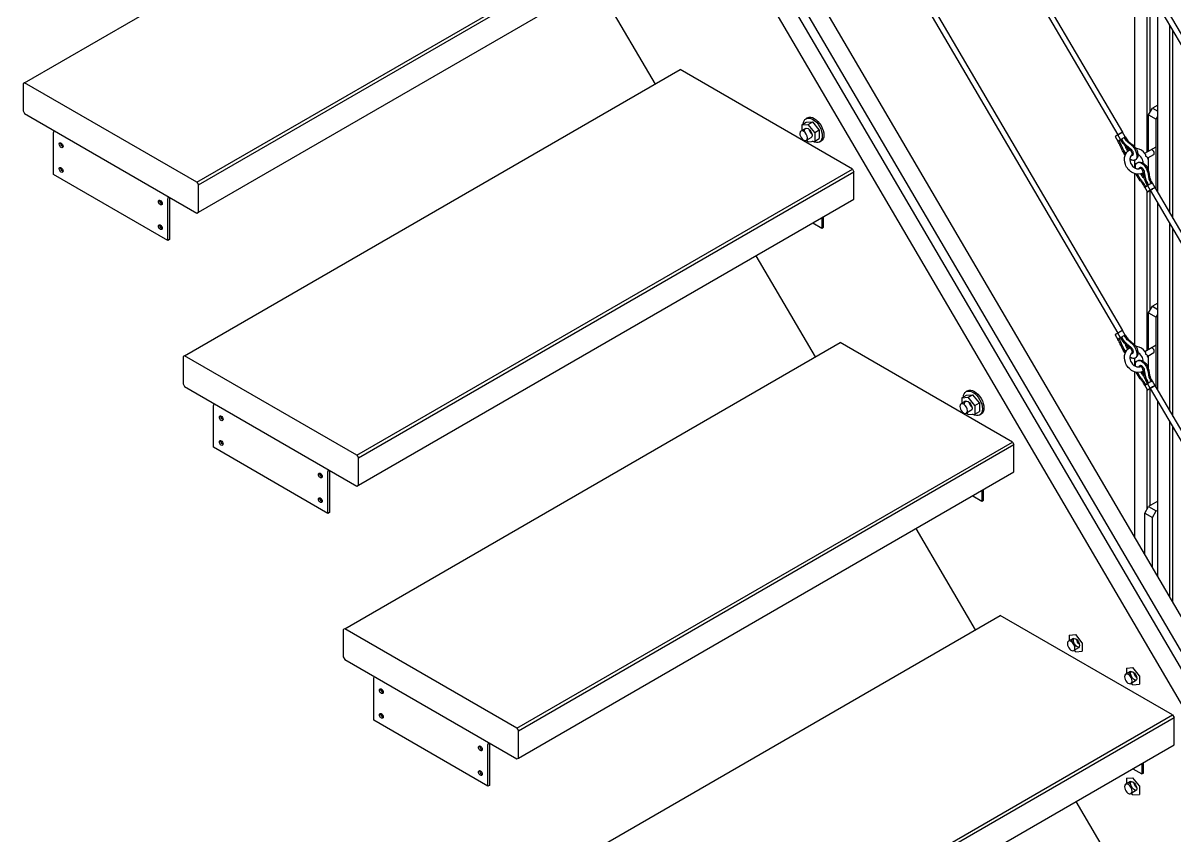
# Model space of a CAD drawing. Extents: x 0 to 321, y 0 to 723.
# Drawn here: x 0.1 to 213.8, y 193.3 to 344.1 of the extents above; entities that cross this region are included whole.
import ezdxf

# ---------------------------------------------------------------- set-up
doc = ezdxf.new("R2010")
doc.units = 0
doc.layers.get('0').update_dxf_attribs({"linetype": 'CONTINUOUS'})

msp = doc.modelspace()

# ---------------------------------------------------------------- linework, layer by layer
at = {"color": 0}
for p, q in [((120.081, 464.954), (203.164, 323.335)), ((120.944, 465.462), (204.027, 323.84)), ((309.764, 65.9296), (96.2173, 429.93)), ((312.593, 67.5626), (99.0466, 431.564)), ((120.081, 428.212), (203.164, 286.592)), ((120.944, 428.72), (204.027, 287.099)), ((308.35, 65.1122), (101.681, 417.393)), ((305.522, 63.4792), (98.8522, 415.759)), ((0.3335, 333.017), (92.2584, 386.091)), ((32.2943, 314.565), (124.219, 367.637)), ((32.5782, 314.074), (124.502, 367.146)), ((32.5782, 309.013), (124.502, 362.084)), ((206.329, 321.109), (206.329, 352.891)), ((106.291, 351.571), (117.312, 332.785)), ((208.592, 320.154), (208.592, 349.683)), ((209.159, 327.579), (209.159, 349.802)), ((209.176, 349.829), (292.26, 208.209)), ((210.039, 350.334), (293.122, 208.715)), ((210.572, 312.684), (210.572, 347.449)), ((212.835, 308.827), (212.835, 343.593)), ((213.4, 307.862), (213.4, 342.628)), ((30.033, 282.394), (121.956, 335.467)), ((153.917, 317.014), (121.956, 335.467)), ((0.3335, 333.017), (0.051, 332.854)), ((0.051, 332.854), (0.051, 327.791)), ((32.2943, 314.565), (0.3335, 333.017)), ((0.051, 327.791), (0.3335, 327.302)), ((0.3335, 327.302), (32.2943, 308.849)), ((208.875, 327.088), (209.582, 328.313)), ((208.875, 320.318), (208.875, 327.088)), ((208.875, 327.088), (210.29, 326.273)), ((210.572, 328.885), (209.582, 328.313)), ((209.582, 328.313), (210.572, 327.741)), ((144.529, 325.195), (145.378, 325.686)), ((144.529, 325.195), (145.73, 325.302)), ((144.529, 325.195), (144.529, 324.162)), ((145.612, 326.518), (145.329, 326.355)), ((145.378, 325.686), (146.579, 325.793)), ((145.73, 325.302), (146.579, 325.793)), ((146.932, 323.807), (145.73, 325.302)), ((147.781, 324.298), (146.579, 325.793)), ((210.29, 326.273), (210.572, 326.762)), ((210.29, 313.209), (210.29, 326.273)), ((5.7078, 316.034), (5.7078, 323.71)), ((145.23, 324.566), (144.382, 324.076)), ((146.231, 322.834), (145.381, 322.344)), ((146.932, 323.807), (147.781, 324.298)), ((146.932, 323.807), (146.932, 322.205)), ((147.781, 324.298), (147.781, 322.695)), ((202.671, 323.035), (203.177, 322.173)), ((203.67, 322.472), (203.164, 323.335)), ((204.532, 322.978), (204.027, 323.84)), ((145.73, 322.097), (145.485, 322.403)), ((145.73, 322.097), (146.932, 322.205)), ((146.932, 322.205), (147.781, 322.695)), ((148.112, 322.188), (147.829, 322.025)), ((203.859, 322.568), (203.859, 322.568)), ((208.212, 319.935), (210.29, 321.134)), ((206.329, 317.59), (206.329, 318.689)), ((208.133, 319.889), (208.137, 319.891)), ((208.641, 319.027), (208.636, 319.025)), ((208.718, 319.072), (209.833, 319.716)), ((208.875, 318.427), (208.875, 319.163)), ((61.9936, 263.941), (153.917, 317.014)), ((62.2762, 263.452), (154.2, 316.524)), ((153.917, 317.014), (154.2, 316.524)), ((154.2, 311.462), (154.2, 316.524)), ((208.875, 316.593), (208.875, 317.814)), ((26.92, 303.787), (5.7078, 316.034)), ((32.2943, 314.565), (32.5782, 314.074)), ((206.329, 284.124), (206.329, 316.147)), ((208.592, 314.486), (208.592, 314.54)), ((209.533, 314.454), (210.039, 313.592)), ((32.5782, 309.013), (32.5782, 314.074)), ((208.682, 312.787), (208.176, 313.65)), ((208.592, 283.411), (208.592, 312.941)), ((208.671, 313.949), (209.176, 313.086)), ((209.159, 290.836), (209.159, 313.06)), ((209.176, 313.086), (292.26, 171.467)), ((210.039, 313.592), (293.122, 171.972)), ((210.251, 313.23), (210.29, 313.209)), ((210.29, 313.209), (210.572, 313.045)), ((26.92, 303.787), (26.92, 311.462)), ((27.2039, 311.626), (27.2039, 303.95)), ((62.2762, 258.389), (154.2, 311.462)), ((210.572, 275.941), (210.572, 310.708)), ((32.2943, 308.849), (32.5782, 309.013)), ((148.261, 308.033), (148.261, 306.073)), ((148.543, 306.236), (148.543, 308.195)), ((146.564, 307.053), (148.261, 306.073)), ((148.261, 306.073), (148.543, 306.236)), ((212.835, 272.084), (212.835, 306.851)), ((213.4, 271.119), (213.4, 305.886)), ((27.2039, 303.95), (26.92, 303.787)), ((135.989, 300.948), (147.011, 282.163)), ((208.875, 290.346), (209.582, 291.571)), ((210.572, 292.143), (209.582, 291.571)), ((209.582, 291.571), (210.572, 290.999)), ((208.875, 283.575), (208.875, 290.346)), ((208.875, 290.346), (210.29, 289.53)), ((210.29, 289.53), (210.572, 290.019)), ((210.29, 276.466), (210.29, 289.53)), ((203.67, 285.731), (203.164, 286.592)), ((204.532, 286.236), (204.027, 287.099)), ((59.7309, 231.772), (151.655, 284.843)), ((183.615, 266.391), (151.655, 284.843)), ((202.671, 286.293), (203.177, 285.43)), ((203.859, 285.827), (203.859, 285.827)), ((208.212, 283.192), (210.29, 284.391)), ((30.033, 282.394), (29.7491, 282.23)), ((29.7491, 282.23), (29.7491, 277.169)), ((61.9936, 263.941), (30.033, 282.394)), ((208.133, 283.147), (208.137, 283.148)), ((208.641, 282.284), (208.636, 282.283)), ((208.718, 282.33), (209.833, 282.973)), ((208.875, 281.685), (208.875, 282.421)), ((206.329, 280.847), (206.329, 281.947)), ((208.592, 280.1), (208.592, 280.23)), ((208.875, 279.85), (208.875, 281.071)), ((206.329, 248.693), (206.329, 279.406)), ((29.7491, 277.169), (30.033, 276.678)), ((30.033, 276.678), (61.9936, 258.226)), ((175.31, 275.895), (175.028, 275.732)), ((208.682, 276.044), (208.176, 276.907)), ((208.592, 277.744), (208.592, 277.797)), ((208.592, 277.157), (208.592, 277.343)), ((208.592, 253.931), (208.592, 276.199)), ((208.671, 277.206), (209.176, 276.344)), ((209.159, 254.584), (209.159, 276.319)), ((209.176, 276.344), (292.26, 134.724)), ((209.533, 277.712), (210.039, 276.85)), ((210.039, 276.85), (293.122, 135.23)), ((210.251, 276.488), (210.29, 276.466)), ((210.29, 276.466), (210.572, 276.302)), ((174.929, 273.943), (174.081, 273.454)), ((174.227, 274.573), (175.076, 275.063)), ((174.227, 274.573), (175.428, 274.68)), ((174.227, 274.573), (174.227, 273.538)), ((175.076, 275.063), (176.277, 275.169)), ((175.428, 274.68), (176.277, 275.169)), ((176.632, 273.185), (175.428, 274.68)), ((177.48, 273.674), (176.277, 275.169)), ((176.632, 273.185), (177.48, 273.674)), ((177.48, 273.674), (177.48, 272.072)), ((210.572, 241.461), (210.572, 273.965)), ((35.4058, 265.412), (35.4058, 273.086)), ((175.929, 272.211), (175.081, 271.721)), ((175.428, 271.475), (175.183, 271.781)), ((175.428, 271.475), (176.632, 271.582)), ((176.632, 273.185), (176.632, 271.582)), ((176.632, 271.582), (177.48, 272.072)), ((177.811, 271.566), (177.527, 271.402)), ((212.835, 237.604), (212.835, 270.108)), ((213.4, 236.639), (213.4, 269.143)), ((56.6194, 253.164), (35.4058, 265.412)), ((91.6919, 213.319), (183.615, 266.391)), ((91.9745, 212.83), (183.899, 265.901)), ((183.615, 266.391), (183.899, 265.901)), ((183.899, 260.839), (183.899, 265.901)), ((61.9936, 263.941), (62.2762, 263.452)), ((62.2762, 258.389), (62.2762, 263.452)), ((56.6194, 253.164), (56.6194, 260.839)), ((56.902, 261.002), (56.902, 253.328)), ((91.9745, 207.767), (183.899, 260.839)), ((61.9936, 258.226), (62.2762, 258.389)), ((177.958, 257.409), (177.958, 255.45)), ((178.242, 255.614), (178.242, 257.573)), ((176.262, 256.43), (177.958, 255.45)), ((177.958, 255.45), (178.242, 255.614)), ((208.168, 253.195), (208.875, 254.42)), ((210.572, 255.4), (208.875, 254.42)), ((208.875, 254.42), (210.29, 253.605)), ((56.902, 253.328), (56.6194, 253.164)), ((208.168, 245.559), (208.168, 253.195)), ((208.168, 253.195), (209.582, 252.379)), ((209.582, 252.379), (210.29, 253.605)), ((209.582, 243.148), (209.582, 252.379)), ((210.29, 253.605), (210.572, 253.767)), ((165.688, 250.325), (176.709, 231.539)), ((89.4292, 181.149), (181.352, 234.221)), ((213.315, 215.768), (181.352, 234.221)), ((59.7309, 231.772), (59.4487, 231.608)), ((59.4487, 231.608), (59.4487, 226.547)), ((91.6919, 213.319), (59.7309, 231.772)), ((194.87, 229.934), (194.021, 229.445)), ((194.167, 230.564), (195.37, 230.671)), ((194.167, 230.564), (194.167, 229.529)), ((196.572, 229.175), (195.37, 230.671)), ((196.572, 229.175), (196.572, 227.573)), ((195.869, 228.202), (195.021, 227.712)), ((195.37, 227.466), (195.123, 227.772)), ((195.37, 227.466), (196.572, 227.573)), ((59.4487, 226.547), (59.7309, 226.056)), ((59.7309, 226.056), (91.6919, 207.603)), ((204.774, 224.44), (205.975, 224.547)), ((204.774, 224.44), (204.774, 223.405)), ((207.178, 223.052), (205.975, 224.547)), ((65.1055, 214.788), (65.1055, 222.463)), ((205.476, 223.81), (204.628, 223.321)), ((207.178, 223.052), (207.178, 221.449)), ((206.476, 222.078), (205.628, 221.589)), ((205.975, 221.342), (205.73, 221.648)), ((205.975, 221.342), (207.178, 221.449)), ((86.3177, 202.541), (65.1055, 214.788)), ((121.39, 162.697), (213.315, 215.768)), ((121.674, 162.206), (213.597, 215.278)), ((213.315, 215.768), (213.597, 215.278)), ((213.597, 210.216), (213.597, 215.278)), ((91.6919, 213.319), (91.9745, 212.83)), ((91.9745, 207.767), (91.9745, 212.83)), ((86.3177, 202.541), (86.3177, 210.216)), ((86.6013, 210.38), (86.6013, 202.704)), ((121.674, 157.145), (213.597, 210.216)), ((91.6919, 207.603), (91.9745, 207.767)), ((205.96, 205.807), (207.658, 204.827)), ((207.658, 206.787), (207.658, 204.827)), ((207.941, 204.99), (207.941, 206.95)), ((205.476, 203.399), (204.628, 202.908)), ((204.774, 204.027), (205.975, 204.136)), ((204.774, 204.027), (204.774, 202.993)), ((207.178, 202.639), (205.975, 204.136)), ((207.658, 204.827), (207.941, 204.99)), ((86.6013, 202.704), (86.3177, 202.541)), ((206.476, 201.666), (205.628, 201.176)), ((205.975, 200.929), (205.73, 201.235)), ((205.975, 200.929), (207.178, 201.036)), ((207.178, 202.639), (207.178, 201.036)), ((195.387, 199.703), (206.407, 180.917))]:
    msp.add_line(p, q, dxfattribs=at)
for points in [[(144.817, 325.362), (144.848, 325.83), (145.03, 326.183), (145.329, 326.355)], [(145.329, 326.355), (146.02, 326.753), (147.139, 326.107), (147.829, 324.911)], [(145.478, 326.423), (145.519, 326.459), (145.565, 326.492), (145.612, 326.518)], [(145.612, 326.518), (146.302, 326.917), (147.421, 326.271), (148.112, 325.075)], [(147.829, 324.911), (148.519, 323.716), (148.519, 322.424), (147.829, 322.025)], [(148.112, 325.075), (148.802, 323.879), (148.802, 322.586), (148.112, 322.188)], [(5.7078, 323.71), (5.7078, 323.839), (5.7519, 323.989), (5.8332, 324.127)], [(144.382, 324.076), (144.249, 324), (144.175, 323.835), (144.175, 323.619)], [(144.175, 323.619), (144.175, 323.288), (144.347, 322.891), (144.611, 322.612)], [(145.381, 323.499), (145.106, 323.977), (144.658, 324.236), (144.382, 324.076)], [(145.023, 324.109), (145.023, 324.326), (145.098, 324.49), (145.23, 324.566)], [(145.23, 324.566), (145.507, 324.725), (145.955, 324.467), (146.231, 323.989)], [(145.381, 322.344), (145.659, 322.504), (145.659, 323.02), (145.381, 323.499)], [(146.419, 323.486), (146.156, 323.71), (145.951, 324.065), (145.89, 324.404)], [(146.419, 323.486), (146.156, 323.71), (145.951, 324.065), (145.89, 324.404)], [(146.231, 323.989), (146.506, 323.511), (146.506, 322.994), (146.231, 322.834)], [(202.82, 323.128), (202.724, 323.07), (202.669, 323.037), (202.671, 323.035)], [(202.671, 323.035), (202.671, 323.034), (202.74, 323.073), (202.854, 323.139)], [(203.165, 323.332), (203.042, 323.259), (202.915, 323.184), (202.82, 323.128)], [(203.593, 323.592), (203.355, 323.452), (203.163, 323.337), (203.164, 323.335)], [(203.164, 323.335), (203.163, 323.336), (203.252, 323.391), (203.396, 323.475)], [(203.349, 323.438), (203.233, 323.372), (203.165, 323.333), (203.164, 323.335)], [(203.164, 323.335), (203.165, 323.333), (203.233, 323.372), (203.349, 323.438)], [(203.396, 323.475), (203.538, 323.561), (203.71, 323.661), (203.842, 323.737)], [(204.027, 323.84), (204.026, 323.843), (203.831, 323.731), (203.593, 323.592)], [(203.842, 323.737), (203.957, 323.803), (204.026, 323.842), (204.027, 323.84)], [(204.027, 323.84), (204.028, 323.839), (203.961, 323.799), (203.846, 323.73)], [(203.901, 322.612), (204.041, 322.695), (204.22, 322.801), (204.348, 322.874)], [(204.348, 322.874), (204.462, 322.941), (204.532, 322.98), (204.532, 322.978)], [(204.903, 322.116), (204.749, 322.275), (204.574, 322.491), (204.348, 322.874)], [(204.532, 322.978), (204.534, 322.978), (204.465, 322.935), (204.352, 322.868)], [(204.532, 322.978), (204.678, 322.73), (204.847, 322.48), (205.023, 322.279)], [(6.7951, 321.455), (6.74, 321.639), (6.7703, 321.798), (6.8723, 321.856)], [(7.1217, 321.015), (6.9784, 321.097), (6.8502, 321.272), (6.7951, 321.455)], [(6.8723, 321.856), (7.0101, 321.936), (7.2333, 321.806), (7.3711, 321.568)], [(7.1327, 321.483), (7.0652, 321.615), (7.0376, 321.754), (7.0569, 321.861)], [(7.3711, 320.991), (7.305, 320.952), (7.2154, 320.96), (7.1217, 321.015)], [(7.4042, 321.178), (7.2995, 321.239), (7.2003, 321.35), (7.1327, 321.483)], [(7.3711, 321.568), (7.5103, 321.328), (7.5103, 321.069), (7.3711, 320.991)], [(7.469, 321.148), (7.4483, 321.154), (7.4262, 321.166), (7.4042, 321.178)], [(144.611, 322.612), (144.876, 322.333), (145.18, 322.228), (145.381, 322.344)], [(147.829, 322.025), (147.489, 321.829), (147.024, 321.881), (146.543, 322.17)], [(148.112, 322.188), (148.065, 322.161), (148.015, 322.138), (147.963, 322.121)], [(203.407, 322.314), (203.265, 322.229), (203.175, 322.174), (203.177, 322.173)], [(203.177, 322.173), (203.177, 322.171), (203.246, 322.21), (203.36, 322.276)], [(203.638, 321.313), (203.506, 321.597), (203.345, 321.886), (203.177, 322.173)], [(203.36, 322.276), (203.604, 321.863), (203.731, 321.613), (203.813, 321.432)], [(203.854, 322.575), (203.722, 322.5), (203.55, 322.399), (203.407, 322.314)], [(203.83, 320.861), (203.766, 321.013), (203.708, 321.161), (203.638, 321.313)], [(203.67, 322.472), (203.667, 322.473), (203.761, 322.53), (203.901, 322.612)], [(203.854, 322.575), (203.742, 322.511), (203.67, 322.471), (203.67, 322.472)], [(204.677, 321.218), (204.293, 321.536), (203.951, 321.988), (203.67, 322.472)], [(203.813, 321.432), (203.897, 321.251), (203.944, 321.117), (204.032, 320.913)], [(204.041, 320.406), (203.963, 320.556), (203.893, 320.708), (203.83, 320.861)], [(203.854, 322.575), (204.118, 322.127), (204.275, 321.822), (204.388, 321.578)], [(204.648, 321.502), (204.402, 321.753), (204.134, 322.097), (203.854, 322.575)], [(204.032, 320.913), (204.178, 320.577), (204.385, 320.182), (204.641, 319.804)], [(204.388, 321.578), (204.5, 321.334), (204.559, 321.17), (204.621, 321.028)], [(204.537, 319.549), (204.687, 319.996), (204.979, 320.368), (205.359, 320.596)], [(204.621, 321.028), (204.712, 320.817), (204.85, 320.548), (205, 320.313)], [(205.27, 320.973), (205.109, 321.097), (204.894, 321.251), (204.648, 321.502)], [(205.324, 320.701), (205.119, 320.882), (204.902, 321.028), (204.677, 321.218)], [(204.812, 321.108), (204.912, 320.887), (205.033, 320.661), (205.16, 320.456)], [(205.384, 321.713), (205.204, 321.85), (205.058, 321.958), (204.903, 322.116)], [(205.023, 322.279), (205.2, 322.074), (205.385, 321.925), (205.58, 321.777)], [(205.689, 320.619), (205.573, 320.73), (205.434, 320.849), (205.27, 320.973)], [(205.741, 320.226), (205.627, 320.416), (205.476, 320.566), (205.324, 320.701)], [(205.923, 321.254), (205.745, 321.423), (205.566, 321.576), (205.384, 321.713)], [(205.58, 321.777), (205.873, 321.554), (206.179, 321.309), (206.434, 320.981)], [(205.928, 320.325), (205.88, 320.409), (205.8, 320.507), (205.689, 320.619)], [(206.422, 320.624), (206.274, 320.876), (206.098, 321.08), (205.923, 321.254)], [(206.733, 319.168), (206.83, 319.573), (206.713, 320.121), (206.422, 320.624)], [(206.434, 320.981), (206.691, 320.656), (206.859, 320.242), (206.901, 319.866)], [(206.669, 320.842), (206.62, 320.849), (206.572, 320.856), (206.522, 320.86)], [(208.268, 319.867), (207.855, 320.391), (207.264, 320.751), (206.669, 320.842)], [(209.613, 320.537), (209.51, 320.608), (209.405, 320.624), (209.332, 320.581)], [(204.546, 319.578), (204.356, 319.84), (204.187, 320.115), (204.041, 320.406)], [(204.575, 317.89), (204.377, 318.444), (204.363, 319.043), (204.537, 319.549)], [(205.42, 318.915), (205.393, 318.59), (205.485, 318.2), (205.687, 317.869)], [(205.934, 318.613), (205.759, 318.619), (205.587, 318.669), (205.416, 318.762)], [(205.879, 319.742), (205.641, 319.599), (205.455, 319.319), (205.42, 318.915)], [(205.423, 318.944), (205.588, 318.82), (205.76, 318.724), (205.93, 318.681)], [(205.696, 319.592), (205.777, 319.559), (205.86, 319.562), (205.93, 319.6)], [(205.905, 319.776), (205.886, 319.907), (205.831, 320.076), (205.741, 320.226)], [(205.809, 319.694), (205.842, 319.67), (205.871, 319.653), (205.897, 319.639)], [(206.058, 319.823), (205.995, 319.803), (205.935, 319.775), (205.879, 319.742)], [(205.897, 319.639), (205.902, 319.636), (205.907, 319.635), (205.912, 319.632)], [(205.93, 319.6), (205.912, 319.591), (205.901, 319.575), (205.901, 319.575)], [(205.901, 319.575), (205.901, 319.574), (205.904, 319.581), (205.907, 319.593)], [(205.907, 319.593), (205.913, 319.619), (205.919, 319.688), (205.905, 319.776)], [(206.047, 319.764), (206.087, 319.898), (206.032, 320.155), (205.928, 320.325)], [(205.93, 319.6), (205.988, 319.635), (206.03, 319.695), (206.047, 319.764)], [(205.93, 318.681), (206.126, 318.636), (206.291, 318.654), (206.429, 318.735)], [(206.429, 318.735), (206.279, 318.648), (206.113, 318.608), (205.934, 318.613)], [(206.819, 319.177), (206.736, 318.987), (206.6, 318.832), (206.429, 318.735)], [(206.429, 318.735), (206.572, 318.817), (206.681, 318.961), (206.733, 319.168)], [(206.822, 319.764), (206.793, 319.775), (206.764, 319.786), (206.735, 319.797)], [(206.901, 319.866), (206.932, 319.615), (206.906, 319.377), (206.819, 319.177)], [(207.637, 319.022), (207.439, 319.364), (207.129, 319.636), (206.822, 319.764)], [(207.894, 318.102), (207.898, 318.396), (207.809, 318.73), (207.637, 319.022)], [(208.137, 319.891), (208.19, 319.923), (208.237, 319.907), (208.268, 319.867)], [(208.268, 319.867), (208.336, 319.778), (208.344, 319.601), (208.317, 319.424)], [(208.683, 319.159), (208.638, 319.265), (208.485, 319.36), (208.317, 319.424)], [(208.641, 319.027), (208.694, 319.06), (208.704, 319.11), (208.683, 319.159)], [(208.687, 317.153), (208.963, 317.734), (208.962, 318.49), (208.683, 319.159)], [(209.839, 320.28), (209.781, 320.386), (209.699, 320.479), (209.613, 320.537)], [(209.833, 319.716), (209.9, 319.755), (209.939, 319.843), (209.936, 319.954)], [(209.936, 319.954), (209.935, 320.055), (209.899, 320.173), (209.839, 320.28)], [(6.7951, 316.883), (6.74, 317.067), (6.7703, 317.226), (6.8723, 317.284)], [(7.1217, 316.442), (6.9784, 316.524), (6.8502, 316.699), (6.7951, 316.883)], [(6.8723, 317.284), (7.0101, 317.363), (7.2333, 317.234), (7.3711, 316.994)], [(7.1327, 316.91), (7.0652, 317.042), (7.0376, 317.182), (7.0569, 317.289)], [(7.3711, 316.417), (7.305, 316.38), (7.2154, 316.388), (7.1217, 316.442)], [(7.4042, 316.606), (7.2995, 316.666), (7.2003, 316.778), (7.1327, 316.91)], [(7.3711, 316.994), (7.5103, 316.756), (7.5103, 316.497), (7.3711, 316.417)], [(7.469, 316.575), (7.4483, 316.582), (7.4262, 316.593), (7.4042, 316.606)], [(205.959, 316.296), (205.337, 316.603), (204.815, 317.205), (204.575, 317.89)], [(205.687, 317.869), (205.935, 317.453), (206.347, 317.157), (206.713, 317.08)], [(206.29, 317.255), (206.29, 317.326), (206.295, 317.397), (206.305, 317.464)], [(206.305, 317.464), (206.327, 317.619), (206.376, 317.758), (206.452, 317.879)], [(206.459, 317.165), (206.427, 317.377), (206.426, 317.584), (206.47, 317.76)], [(206.452, 317.879), (206.535, 318.013), (206.642, 318.116), (206.773, 318.193)], [(206.47, 317.76), (206.522, 317.966), (206.631, 318.11), (206.773, 318.193)], [(206.713, 317.08), (206.992, 317.016), (207.234, 317.059), (207.422, 317.169)], [(206.773, 318.193), (206.961, 318.301), (207.185, 318.339), (207.41, 318.299)], [(206.773, 318.193), (206.911, 318.274), (207.078, 318.292), (207.274, 318.245)], [(207.144, 317.066), (207.144, 317.103), (207.148, 317.135), (207.155, 317.162)], [(207.155, 317.162), (207.173, 317.233), (207.216, 317.293), (207.274, 317.326)], [(207.256, 317.31), (207.242, 317.314), (207.235, 317.315), (207.236, 317.315)], [(207.236, 317.315), (207.236, 317.314), (207.257, 317.317), (207.274, 317.326)], [(207.33, 317.274), (207.297, 317.295), (207.271, 317.306), (207.256, 317.31)], [(207.274, 318.245), (207.67, 318.141), (208.089, 317.774), (208.387, 317.275)], [(207.274, 317.326), (207.333, 317.36), (207.396, 317.366), (207.464, 317.35)], [(207.292, 317.296), (207.287, 317.26), (207.29, 317.212), (207.297, 317.153)], [(207.297, 317.153), (207.298, 317.139), (207.3, 317.125), (207.302, 317.111)], [(207.739, 316.815), (207.632, 317.027), (207.451, 317.205), (207.33, 317.274)], [(207.41, 318.299), (207.743, 318.243), (208.077, 318.015), (208.348, 317.694)], [(207.422, 317.169), (207.482, 317.204), (207.537, 317.246), (207.586, 317.296)], [(207.464, 317.35), (207.597, 317.321), (207.796, 317.149), (207.892, 316.976)], [(207.898, 316.382), (207.863, 316.528), (207.811, 316.673), (207.739, 316.815)], [(207.892, 316.976), (207.943, 316.894), (207.989, 316.775), (208.033, 316.622)], [(208.002, 315.817), (207.978, 316.006), (207.942, 316.195), (207.898, 316.382)], [(208.033, 316.622), (208.074, 316.466), (208.11, 316.286), (208.14, 316.079)], [(208.348, 317.694), (208.568, 317.437), (208.727, 317.113), (208.82, 316.796)], [(208.387, 317.275), (208.534, 317.023), (208.628, 316.77), (208.694, 316.53)], [(208.694, 316.53), (208.756, 316.29), (208.803, 316.057), (208.835, 315.831)], [(208.82, 316.796), (208.886, 316.57), (208.934, 316.348), (208.967, 316.129)], [(207.917, 316.3), (207.353, 315.97), (206.609, 315.966), (205.959, 316.296)], [(207.349, 314.86), (207.063, 315.228), (206.797, 315.645), (206.593, 316.083)], [(207.5, 315.003), (207.283, 315.288), (207.042, 315.652), (206.839, 316.053)], [(207.657, 314.464), (207.558, 314.603), (207.454, 314.729), (207.349, 314.86)], [(207.879, 315.473), (207.748, 315.645), (207.59, 315.879), (207.462, 316.114)], [(207.844, 314.562), (207.727, 314.722), (207.634, 314.827), (207.5, 315.003)], [(208.176, 313.65), (208.009, 313.934), (207.838, 314.214), (207.657, 314.464)], [(207.666, 316.18), (207.727, 316.074), (207.79, 315.969), (207.858, 315.867)], [(208.357, 313.76), (208.116, 314.171), (207.961, 314.401), (207.844, 314.562)], [(207.858, 315.867), (207.914, 315.779), (207.973, 315.695), (208.034, 315.612)], [(208.242, 315.004), (208.085, 315.221), (207.972, 315.35), (207.879, 315.473)], [(208.219, 314.887), (208.103, 315.204), (208.043, 315.523), (208.002, 315.817)], [(208.14, 316.079), (208.171, 315.877), (208.202, 315.613), (208.302, 315.274)], [(208.671, 313.949), (208.493, 314.252), (208.333, 314.57), (208.219, 314.887)], [(208.85, 314.059), (208.589, 314.504), (208.401, 314.789), (208.242, 315.004)], [(208.302, 315.274), (208.402, 314.937), (208.572, 314.536), (208.85, 314.059)], [(208.835, 315.831), (208.868, 315.602), (208.893, 315.422), (208.956, 315.208)], [(209.349, 314.351), (209.22, 314.277), (209.04, 314.172), (208.901, 314.089)], [(208.956, 315.208), (209.019, 314.995), (209.124, 314.736), (209.349, 314.351)], [(208.967, 316.129), (209.001, 315.914), (209.022, 315.713), (209.074, 315.505)], [(209.074, 315.505), (209.157, 315.167), (209.33, 314.799), (209.533, 314.454)], [(209.533, 314.454), (209.533, 314.457), (209.462, 314.417), (209.349, 314.351)], [(209.353, 314.344), (209.466, 314.412), (209.535, 314.454), (209.533, 314.454)], [(208.361, 313.753), (208.246, 313.687), (208.177, 313.648), (208.176, 313.65)], [(208.176, 313.65), (208.176, 313.651), (208.23, 313.684), (208.325, 313.742)], [(208.325, 313.742), (208.421, 313.799), (208.547, 313.873), (208.672, 313.946)], [(208.901, 314.089), (208.76, 314.005), (208.668, 313.95), (208.671, 313.949)], [(208.671, 313.949), (208.671, 313.948), (208.741, 313.987), (208.854, 314.052)], [(208.867, 312.891), (208.752, 312.824), (208.683, 312.786), (208.682, 312.787)], [(208.682, 312.787), (208.682, 312.789), (208.735, 312.821), (208.832, 312.879)], [(208.832, 312.879), (208.927, 312.936), (209.054, 313.01), (209.178, 313.083)], [(209.183, 313.075), (209.072, 313.01), (208.959, 312.944), (208.867, 312.891)], [(209.605, 313.344), (209.367, 313.203), (209.175, 313.089), (209.176, 313.086)], [(209.407, 313.227), (209.265, 313.142), (209.175, 313.087), (209.176, 313.086)], [(209.176, 313.086), (209.176, 313.085), (209.246, 313.123), (209.361, 313.189)], [(209.176, 313.086), (209.176, 313.085), (209.246, 313.123), (209.361, 313.189)], [(209.361, 313.189), (209.494, 313.267), (209.666, 313.367), (209.808, 313.451)], [(209.361, 313.189), (209.476, 313.256), (209.544, 313.294), (209.544, 313.293)], [(209.854, 313.489), (209.722, 313.413), (209.55, 313.312), (209.407, 313.227)], [(210.039, 313.592), (210.038, 313.595), (209.844, 313.483), (209.605, 313.344)], [(209.808, 313.451), (209.951, 313.537), (210.041, 313.591), (210.039, 313.592)], [(210.039, 313.592), (210.038, 313.593), (209.969, 313.555), (209.854, 313.489)], [(25.1809, 310.841), (25.1258, 311.025), (25.1561, 311.183), (25.2567, 311.241)], [(25.5061, 310.4), (25.3642, 310.483), (25.2347, 310.657), (25.1809, 310.841)], [(25.2567, 311.241), (25.3945, 311.321), (25.6191, 311.191), (25.7569, 310.953)], [(25.5171, 310.867), (25.451, 311), (25.422, 311.139), (25.4427, 311.248)], [(25.7569, 310.376), (25.6908, 310.337), (25.6012, 310.347), (25.5061, 310.4)], [(25.79, 310.563), (25.6853, 310.624), (25.5846, 310.735), (25.5171, 310.867)], [(25.7569, 310.953), (25.8947, 310.713), (25.8947, 310.455), (25.7569, 310.376)], [(25.8548, 310.533), (25.8327, 310.541), (25.812, 310.551), (25.79, 310.563)], [(26.92, 311.462), (26.92, 311.591), (26.9655, 311.743), (27.0454, 311.88)], [(27.2039, 311.626), (27.2039, 311.668), (27.219, 311.718), (27.2452, 311.765)], [(25.1809, 306.269), (25.1258, 306.452), (25.1561, 306.611), (25.2567, 306.669)], [(25.5061, 305.828), (25.3642, 305.911), (25.2347, 306.084), (25.1809, 306.269)], [(25.2567, 306.669), (25.3945, 306.748), (25.6191, 306.619), (25.7569, 306.38)], [(25.5171, 306.295), (25.451, 306.427), (25.422, 306.567), (25.4427, 306.675)], [(25.7569, 305.803), (25.6908, 305.764), (25.6012, 305.774), (25.5061, 305.828)], [(25.79, 305.991), (25.6853, 306.051), (25.5846, 306.163), (25.5171, 306.295)], [(25.7569, 306.38), (25.8947, 306.141), (25.8947, 305.883), (25.7569, 305.803)], [(25.8548, 305.96), (25.8327, 305.969), (25.812, 305.978), (25.79, 305.991)], [(202.671, 286.293), (202.671, 286.292), (202.74, 286.33), (202.854, 286.396)], [(203.165, 286.589), (203.042, 286.518), (202.915, 286.442), (202.82, 286.385)], [(203.593, 286.85), (203.355, 286.711), (203.163, 286.595), (203.164, 286.592)], [(203.164, 286.592), (203.163, 286.595), (203.252, 286.649), (203.396, 286.732)], [(203.349, 286.695), (203.233, 286.629), (203.165, 286.591), (203.164, 286.592)], [(203.164, 286.592), (203.165, 286.591), (203.233, 286.629), (203.349, 286.695)], [(203.396, 286.732), (203.538, 286.818), (203.71, 286.919), (203.842, 286.994)], [(204.027, 287.099), (204.026, 287.1), (203.831, 286.989), (203.593, 286.85)], [(203.842, 286.994), (203.957, 287.062), (204.026, 287.1), (204.027, 287.099)], [(204.027, 287.099), (204.028, 287.098), (203.961, 287.056), (203.846, 286.988)], [(202.82, 286.385), (202.724, 286.329), (202.669, 286.294), (202.671, 286.293)], [(203.407, 285.571), (203.265, 285.487), (203.175, 285.433), (203.177, 285.43)], [(203.177, 285.43), (203.177, 285.429), (203.246, 285.467), (203.36, 285.535)], [(203.638, 284.57), (203.506, 284.854), (203.345, 285.144), (203.177, 285.43)], [(203.36, 285.535), (203.604, 285.12), (203.731, 284.871), (203.813, 284.689)], [(203.854, 285.834), (203.722, 285.757), (203.55, 285.656), (203.407, 285.571)], [(203.83, 284.118), (203.766, 284.27), (203.708, 284.419), (203.638, 284.57)], [(203.67, 285.731), (203.667, 285.731), (203.761, 285.787), (203.901, 285.87)], [(203.854, 285.834), (203.742, 285.768), (203.67, 285.728), (203.67, 285.731)], [(204.677, 284.475), (204.293, 284.795), (203.951, 285.246), (203.67, 285.731)], [(203.813, 284.689), (203.897, 284.508), (203.944, 284.375), (204.032, 284.171)], [(203.854, 285.834), (204.118, 285.385), (204.275, 285.079), (204.388, 284.835)], [(204.648, 284.759), (204.402, 285.011), (204.134, 285.355), (203.854, 285.834)], [(203.901, 285.87), (204.041, 285.952), (204.22, 286.059), (204.348, 286.133)], [(204.348, 286.133), (204.462, 286.198), (204.532, 286.238), (204.532, 286.236)], [(204.903, 285.374), (204.749, 285.532), (204.574, 285.749), (204.348, 286.133)], [(204.532, 286.236), (204.534, 286.235), (204.465, 286.192), (204.352, 286.126)], [(204.388, 284.835), (204.5, 284.591), (204.559, 284.427), (204.621, 284.285)], [(204.532, 286.236), (204.678, 285.987), (204.847, 285.738), (205.023, 285.537)], [(204.621, 284.285), (204.712, 284.074), (204.85, 283.805), (205, 283.57)], [(205.27, 284.23), (205.109, 284.355), (204.894, 284.508), (204.648, 284.759)], [(205.324, 283.959), (205.119, 284.139), (204.902, 284.287), (204.677, 284.475)], [(204.812, 284.365), (204.912, 284.145), (205.033, 283.919), (205.16, 283.713)], [(205.384, 284.97), (205.204, 285.108), (205.058, 285.215), (204.903, 285.374)], [(205.023, 285.537), (205.2, 285.331), (205.385, 285.182), (205.58, 285.036)], [(205.923, 284.511), (205.745, 284.681), (205.566, 284.833), (205.384, 284.97)], [(205.58, 285.036), (205.873, 284.812), (206.179, 284.566), (206.434, 284.24)], [(206.422, 283.881), (206.274, 284.134), (206.098, 284.337), (205.923, 284.511)], [(204.041, 283.664), (203.963, 283.815), (203.893, 283.967), (203.83, 284.118)], [(204.032, 284.171), (204.178, 283.836), (204.385, 283.439), (204.641, 283.061)], [(204.546, 282.835), (204.356, 283.097), (204.187, 283.374), (204.041, 283.664)], [(204.575, 281.147), (204.377, 281.701), (204.363, 282.302), (204.537, 282.806)], [(204.537, 282.806), (204.687, 283.254), (204.979, 283.625), (205.359, 283.854)], [(205.689, 283.876), (205.573, 283.988), (205.434, 284.106), (205.27, 284.23)], [(205.741, 283.483), (205.627, 283.675), (205.476, 283.823), (205.324, 283.959)], [(205.42, 282.172), (205.393, 281.848), (205.485, 281.457), (205.687, 281.127)], [(205.879, 282.999), (205.641, 282.858), (205.455, 282.576), (205.42, 282.172)], [(205.423, 282.203), (205.588, 282.078), (205.76, 281.981), (205.93, 281.938)], [(205.928, 283.582), (205.88, 283.666), (205.8, 283.764), (205.689, 283.876)], [(205.696, 282.849), (205.777, 282.816), (205.86, 282.819), (205.93, 282.858)], [(205.905, 283.034), (205.886, 283.165), (205.831, 283.333), (205.741, 283.483)], [(205.809, 282.951), (205.842, 282.928), (205.871, 282.91), (205.897, 282.896)], [(206.058, 283.081), (205.995, 283.06), (205.935, 283.034), (205.879, 282.999)], [(205.897, 282.896), (205.902, 282.895), (205.907, 282.892), (205.912, 282.889)], [(205.93, 282.858), (205.912, 282.849), (205.901, 282.833), (205.901, 282.833)], [(205.901, 282.833), (205.901, 282.831), (205.904, 282.838), (205.907, 282.852)], [(205.907, 282.852), (205.913, 282.877), (205.919, 282.946), (205.905, 283.034)], [(206.047, 283.023), (206.087, 283.155), (206.032, 283.413), (205.928, 283.582)], [(205.93, 282.858), (205.988, 282.892), (206.03, 282.952), (206.047, 283.023)], [(206.733, 282.425), (206.83, 282.83), (206.713, 283.378), (206.422, 283.881)], [(206.819, 282.435), (206.736, 282.244), (206.6, 282.09), (206.429, 281.992)], [(206.429, 281.992), (206.572, 282.075), (206.681, 282.219), (206.733, 282.425)], [(206.434, 284.24), (206.691, 283.913), (206.859, 283.5), (206.901, 283.125)], [(206.669, 284.099), (206.62, 284.106), (206.572, 284.113), (206.522, 284.117)], [(208.268, 283.125), (207.855, 283.65), (207.264, 284.008), (206.669, 284.099)], [(206.822, 283.022), (206.793, 283.033), (206.764, 283.045), (206.735, 283.056)], [(206.901, 283.125), (206.932, 282.873), (206.906, 282.634), (206.819, 282.435)], [(207.637, 282.28), (207.439, 282.622), (207.129, 282.893), (206.822, 283.022)], [(207.894, 281.36), (207.898, 281.655), (207.809, 281.989), (207.637, 282.28)], [(208.137, 283.148), (208.19, 283.18), (208.237, 283.165), (208.268, 283.125)], [(208.268, 283.125), (208.336, 283.035), (208.344, 282.859), (208.317, 282.683)], [(208.683, 282.417), (208.638, 282.523), (208.485, 282.619), (208.317, 282.683)], [(208.641, 282.284), (208.694, 282.317), (208.704, 282.368), (208.683, 282.417)], [(208.687, 280.41), (208.963, 280.992), (208.962, 281.747), (208.683, 282.417)], [(209.613, 283.795), (209.51, 283.865), (209.405, 283.881), (209.332, 283.839)], [(209.839, 283.537), (209.781, 283.643), (209.699, 283.737), (209.613, 283.795)], [(209.833, 282.973), (209.9, 283.012), (209.939, 283.1), (209.936, 283.212)], [(209.936, 283.212), (209.935, 283.312), (209.899, 283.431), (209.839, 283.537)], [(205.959, 279.555), (205.337, 279.86), (204.815, 280.463), (204.575, 281.147)], [(205.934, 281.871), (205.759, 281.878), (205.587, 281.927), (205.416, 282.02)], [(205.687, 281.127), (205.935, 280.711), (206.347, 280.414), (206.713, 280.337)], [(205.93, 281.938), (206.126, 281.893), (206.291, 281.911), (206.429, 281.992)], [(206.429, 281.992), (206.279, 281.905), (206.113, 281.865), (205.934, 281.871)], [(206.29, 280.513), (206.29, 280.585), (206.295, 280.654), (206.305, 280.721)], [(206.305, 280.721), (206.327, 280.877), (206.376, 281.015), (206.452, 281.138)], [(206.459, 280.422), (206.427, 280.636), (206.426, 280.841), (206.47, 281.018)], [(206.452, 281.138), (206.535, 281.27), (206.642, 281.375), (206.773, 281.451)], [(206.47, 281.018), (206.522, 281.223), (206.631, 281.368), (206.773, 281.451)], [(206.713, 280.337), (206.992, 280.274), (207.234, 280.317), (207.422, 280.427)], [(206.773, 281.451), (206.961, 281.558), (207.185, 281.597), (207.41, 281.558)], [(206.773, 281.451), (206.911, 281.532), (207.078, 281.55), (207.274, 281.504)], [(207.144, 280.323), (207.144, 280.361), (207.148, 280.392), (207.155, 280.42)], [(207.155, 280.42), (207.173, 280.49), (207.216, 280.551), (207.274, 280.585)], [(207.256, 280.569), (207.242, 280.571), (207.235, 280.574), (207.236, 280.573)], [(207.236, 280.573), (207.236, 280.571), (207.257, 280.574), (207.274, 280.585)], [(207.33, 280.533), (207.297, 280.552), (207.271, 280.563), (207.256, 280.569)], [(207.274, 281.504), (207.67, 281.398), (208.089, 281.033), (208.387, 280.533)], [(207.274, 280.585), (207.333, 280.617), (207.396, 280.625), (207.464, 280.607)], [(207.292, 280.554), (207.287, 280.518), (207.29, 280.471), (207.297, 280.41)], [(207.297, 280.41), (207.298, 280.396), (207.3, 280.382), (207.302, 280.369)], [(207.739, 280.072), (207.632, 280.285), (207.451, 280.463), (207.33, 280.533)], [(207.41, 281.558), (207.743, 281.5), (208.077, 281.274), (208.348, 280.952)], [(207.422, 280.427), (207.482, 280.461), (207.537, 280.504), (207.586, 280.554)], [(207.464, 280.607), (207.597, 280.578), (207.796, 280.407), (207.892, 280.234)], [(207.898, 279.64), (207.863, 279.786), (207.811, 279.931), (207.739, 280.072)], [(207.892, 280.234), (207.943, 280.151), (207.989, 280.034), (208.033, 279.879)], [(208.348, 280.952), (208.568, 280.695), (208.727, 280.37), (208.82, 280.054)], [(208.387, 280.533), (208.534, 280.281), (208.628, 280.027), (208.694, 279.787)], [(208.82, 280.054), (208.886, 279.829), (208.934, 279.605), (208.967, 279.386)], [(207.917, 279.558), (207.353, 279.228), (206.609, 279.224), (205.959, 279.555)], [(207.349, 278.117), (207.063, 278.485), (206.797, 278.904), (206.593, 279.341)], [(207.5, 278.261), (207.283, 278.546), (207.042, 278.911), (206.839, 279.312)], [(207.657, 277.721), (207.558, 277.861), (207.454, 277.986), (207.349, 278.117)], [(207.879, 278.73), (207.748, 278.903), (207.59, 279.137), (207.462, 279.371)], [(207.844, 277.82), (207.727, 277.979), (207.634, 278.085), (207.5, 278.261)], [(207.666, 279.437), (207.727, 279.331), (207.79, 279.226), (207.858, 279.124)], [(207.858, 279.124), (207.914, 279.036), (207.973, 278.952), (208.034, 278.869)], [(208.242, 278.263), (208.085, 278.478), (207.972, 278.608), (207.879, 278.73)], [(208.002, 279.075), (207.978, 279.263), (207.942, 279.452), (207.898, 279.64)], [(208.219, 278.144), (208.103, 278.462), (208.043, 278.78), (208.002, 279.075)], [(208.033, 279.879), (208.074, 279.724), (208.11, 279.543), (208.14, 279.337)], [(208.14, 279.337), (208.171, 279.134), (208.202, 278.871), (208.302, 278.532)], [(208.671, 277.206), (208.493, 277.509), (208.333, 277.828), (208.219, 278.144)], [(208.85, 277.316), (208.589, 277.763), (208.401, 278.048), (208.242, 278.263)], [(208.302, 278.532), (208.402, 278.194), (208.572, 277.793), (208.85, 277.316)], [(208.694, 279.787), (208.756, 279.547), (208.803, 279.315), (208.835, 279.088)], [(208.835, 279.088), (208.868, 278.86), (208.893, 278.679), (208.956, 278.466)], [(208.956, 278.466), (209.019, 278.252), (209.124, 277.993), (209.349, 277.609)], [(208.967, 279.386), (209.001, 279.171), (209.022, 278.97), (209.074, 278.762)], [(209.074, 278.762), (209.157, 278.424), (209.33, 278.056), (209.533, 277.712)], [(174.515, 274.739), (174.546, 275.208), (174.728, 275.559), (175.028, 275.732)], [(175.028, 275.732), (175.718, 276.131), (176.837, 275.485), (177.527, 274.289)], [(175.177, 275.801), (175.219, 275.836), (175.263, 275.868), (175.31, 275.895)], [(175.31, 275.895), (176, 276.294), (177.121, 275.647), (177.811, 274.453)], [(208.176, 276.907), (208.009, 277.191), (207.838, 277.471), (207.657, 277.721)], [(208.357, 277.017), (208.116, 277.429), (207.961, 277.658), (207.844, 277.82)], [(208.361, 277.011), (208.246, 276.944), (208.177, 276.906), (208.176, 276.907)], [(208.176, 276.907), (208.176, 276.909), (208.23, 276.941), (208.325, 276.999)], [(208.325, 276.999), (208.421, 277.056), (208.547, 277.13), (208.672, 277.203)], [(208.901, 277.347), (208.76, 277.264), (208.668, 277.207), (208.671, 277.206)], [(208.671, 277.206), (208.671, 277.205), (208.741, 277.245), (208.854, 277.309)], [(208.867, 276.148), (208.752, 276.082), (208.683, 276.043), (208.682, 276.044)], [(208.682, 276.044), (208.682, 276.046), (208.735, 276.08), (208.832, 276.137)], [(208.832, 276.137), (208.927, 276.193), (209.054, 276.269), (209.178, 276.341)], [(209.183, 276.333), (209.072, 276.268), (208.959, 276.202), (208.867, 276.148)], [(209.349, 277.609), (209.22, 277.536), (209.04, 277.429), (208.901, 277.347)], [(209.605, 276.601), (209.367, 276.462), (209.175, 276.346), (209.176, 276.344)], [(209.407, 276.484), (209.265, 276.4), (209.175, 276.346), (209.176, 276.344)], [(209.176, 276.344), (209.176, 276.342), (209.246, 276.381), (209.361, 276.447)], [(209.176, 276.344), (209.176, 276.342), (209.246, 276.381), (209.361, 276.447)], [(209.533, 277.712), (209.533, 277.715), (209.462, 277.675), (209.349, 277.609)], [(209.353, 277.602), (209.466, 277.669), (209.535, 277.712), (209.533, 277.712)], [(209.361, 276.447), (209.494, 276.524), (209.666, 276.625), (209.808, 276.71)], [(209.361, 276.447), (209.476, 276.514), (209.544, 276.553), (209.544, 276.552)], [(209.854, 276.747), (209.722, 276.67), (209.55, 276.57), (209.407, 276.484)], [(210.039, 276.85), (210.038, 276.852), (209.844, 276.74), (209.605, 276.601)], [(209.808, 276.71), (209.951, 276.794), (210.041, 276.848), (210.039, 276.85)], [(210.039, 276.85), (210.038, 276.852), (209.969, 276.813), (209.854, 276.747)], [(175.081, 272.876), (174.804, 273.354), (174.356, 273.614), (174.081, 273.454)], [(174.721, 273.485), (174.721, 273.702), (174.796, 273.867), (174.929, 273.943)], [(174.929, 273.943), (175.205, 274.103), (175.653, 273.844), (175.929, 273.366)], [(176.117, 272.864), (175.855, 273.086), (175.65, 273.441), (175.588, 273.78)], [(176.117, 272.864), (175.855, 273.086), (175.65, 273.441), (175.588, 273.78)], [(177.527, 274.289), (178.218, 273.093), (178.218, 271.802), (177.527, 271.402)], [(177.811, 274.453), (178.5, 273.257), (178.5, 271.964), (177.811, 271.566)], [(35.4058, 273.086), (35.4058, 273.217), (35.4513, 273.367), (35.53, 273.505)], [(174.081, 273.454), (173.948, 273.377), (173.874, 273.213), (173.874, 272.996)], [(173.874, 272.996), (173.874, 272.665), (174.046, 272.269), (174.309, 271.989)], [(174.309, 271.989), (174.574, 271.711), (174.879, 271.604), (175.081, 271.721)], [(175.081, 271.721), (175.357, 271.882), (175.357, 272.398), (175.081, 272.876)], [(175.929, 273.366), (176.205, 272.887), (176.205, 272.371), (175.929, 272.211)], [(177.527, 271.402), (177.187, 271.206), (176.722, 271.259), (176.241, 271.546)], [(177.811, 271.566), (177.763, 271.538), (177.713, 271.516), (177.661, 271.498)], [(36.4945, 270.833), (36.4395, 271.016), (36.4698, 271.175), (36.5704, 271.234)], [(36.8212, 270.392), (36.678, 270.474), (36.5485, 270.648), (36.4945, 270.833)], [(36.5704, 271.234), (36.7083, 271.312), (36.9327, 271.184), (37.0706, 270.944)], [(36.8321, 270.859), (36.7647, 270.991), (36.7372, 271.131), (36.7563, 271.239)], [(37.0706, 270.367), (37.0046, 270.328), (36.915, 270.338), (36.8212, 270.392)], [(37.1038, 270.556), (36.999, 270.617), (36.8984, 270.728), (36.8321, 270.859)], [(37.0706, 270.944), (37.2085, 270.706), (37.2085, 270.447), (37.0706, 270.367)], [(37.1683, 270.524), (37.1464, 270.532), (37.1256, 270.542), (37.1038, 270.556)], [(36.4945, 266.26), (36.4395, 266.444), (36.4698, 266.602), (36.5704, 266.662)], [(36.8212, 265.819), (36.678, 265.902), (36.5485, 266.076), (36.4945, 266.26)], [(36.5704, 266.662), (36.7083, 266.74), (36.9327, 266.612), (37.0706, 266.372)], [(36.8321, 266.287), (36.7647, 266.419), (36.7372, 266.558), (36.7563, 266.667)], [(37.0706, 265.795), (37.0046, 265.756), (36.915, 265.766), (36.8212, 265.819)], [(37.1038, 265.984), (36.999, 266.044), (36.8984, 266.156), (36.8321, 266.287)], [(37.0706, 266.372), (37.2085, 266.132), (37.2085, 265.874), (37.0706, 265.795)], [(37.1683, 265.952), (37.1464, 265.96), (37.1256, 265.971), (37.1038, 265.984)], [(56.6194, 260.839), (56.6194, 260.969), (56.6635, 261.119), (56.7436, 261.257)], [(56.902, 261.002), (56.902, 261.046), (56.9172, 261.095), (56.9433, 261.141)], [(54.8792, 260.218), (54.8238, 260.402), (54.8541, 260.561), (54.9547, 260.619)], [(55.2055, 259.778), (55.0623, 259.859), (54.9328, 260.034), (54.8792, 260.218)], [(54.9547, 260.619), (55.094, 260.699), (55.3173, 260.569), (55.4549, 260.331)], [(55.2168, 260.245), (55.149, 260.378), (55.1215, 260.517), (55.1409, 260.624)], [(55.4549, 259.753), (55.3889, 259.715), (55.2993, 259.723), (55.2055, 259.778)], [(55.4881, 259.941), (55.3833, 260.001), (55.2827, 260.113), (55.2168, 260.245)], [(55.4549, 260.331), (55.5928, 260.091), (55.5928, 259.832), (55.4549, 259.753)], [(55.553, 259.91), (55.5322, 259.919), (55.5103, 259.928), (55.4881, 259.941)], [(54.8792, 255.645), (54.8238, 255.83), (54.8541, 255.989), (54.9547, 256.046)], [(55.2055, 255.204), (55.0623, 255.287), (54.9328, 255.462), (54.8792, 255.645)], [(54.9547, 256.046), (55.094, 256.126), (55.3173, 255.997), (55.4549, 255.757)], [(55.2168, 255.673), (55.149, 255.805), (55.1215, 255.945), (55.1409, 256.052)], [(55.4549, 255.181), (55.3889, 255.142), (55.2993, 255.151), (55.2055, 255.204)], [(55.4881, 255.368), (55.3833, 255.429), (55.2827, 255.541), (55.2168, 255.673)], [(55.4549, 255.757), (55.5928, 255.519), (55.5928, 255.259), (55.4549, 255.181)], [(55.553, 255.338), (55.5322, 255.345), (55.5103, 255.356), (55.4881, 255.368)], [(194.021, 229.445), (193.888, 229.368), (193.814, 229.204), (193.814, 228.986)], [(193.814, 228.986), (193.814, 228.656), (193.987, 228.26), (194.25, 227.98)], [(195.021, 228.867), (194.744, 229.345), (194.297, 229.605), (194.021, 229.445)], [(194.662, 229.476), (194.662, 229.693), (194.738, 229.857), (194.87, 229.934)], [(194.87, 229.934), (195.145, 230.094), (195.593, 229.835), (195.869, 229.358)], [(194.946, 229.64), (194.946, 229.777), (194.975, 229.893), (195.031, 229.981)], [(195.291, 228.738), (195.077, 229.009), (194.946, 229.351), (194.946, 229.64)], [(195.021, 227.712), (195.297, 227.871), (195.297, 228.388), (195.021, 228.867)], [(195.99, 228.319), (195.771, 228.308), (195.505, 228.468), (195.291, 228.738)], [(196.059, 228.855), (195.796, 229.077), (195.591, 229.432), (195.529, 229.771)], [(196.059, 228.855), (195.796, 229.077), (195.591, 229.432), (195.529, 229.771)], [(195.869, 229.358), (196.146, 228.878), (196.146, 228.362), (195.869, 228.202)], [(194.25, 227.98), (194.514, 227.701), (194.819, 227.595), (195.021, 227.712)], [(65.1055, 222.463), (65.1055, 222.593), (65.1496, 222.745), (65.2293, 222.881)], [(204.628, 223.321), (204.495, 223.243), (204.421, 223.08), (204.421, 222.863)], [(204.421, 222.863), (204.421, 222.533), (204.593, 222.136), (204.856, 221.856)], [(205.628, 222.743), (205.351, 223.222), (204.903, 223.48), (204.628, 223.321)], [(205.268, 223.354), (205.268, 223.569), (205.343, 223.734), (205.476, 223.81)], [(205.476, 223.81), (205.752, 223.97), (206.2, 223.711), (206.476, 223.234)], [(205.552, 223.516), (205.552, 223.653), (205.581, 223.769), (205.638, 223.857)], [(205.898, 222.614), (205.683, 222.885), (205.552, 223.228), (205.552, 223.516)], [(205.628, 221.589), (205.904, 221.748), (205.904, 222.265), (205.628, 222.743)], [(206.597, 222.195), (206.378, 222.184), (206.112, 222.344), (205.898, 222.614)], [(206.664, 222.731), (206.403, 222.953), (206.197, 223.31), (206.135, 223.647)], [(206.664, 222.731), (206.403, 222.953), (206.197, 223.31), (206.135, 223.647)], [(206.476, 223.234), (206.752, 222.756), (206.752, 222.238), (206.476, 222.078)], [(66.1928, 220.209), (66.1377, 220.394), (66.1681, 220.552), (66.2686, 220.61)], [(66.5194, 219.77), (66.3758, 219.851), (66.2464, 220.026), (66.1928, 220.209)], [(66.2686, 220.61), (66.4076, 220.69), (66.6309, 220.562), (66.7688, 220.321)], [(66.5304, 220.237), (66.4626, 220.369), (66.4351, 220.508), (66.4545, 220.616)], [(66.8016, 219.932), (66.6972, 219.993), (66.5963, 220.104), (66.5304, 220.237)], [(66.7688, 220.321), (66.9064, 220.082), (66.9064, 219.825), (66.7688, 219.745)], [(204.856, 221.856), (205.121, 221.578), (205.426, 221.473), (205.628, 221.589)], [(66.7688, 219.745), (66.7025, 219.706), (66.6129, 219.716), (66.5194, 219.77)], [(66.8666, 219.902), (66.8457, 219.909), (66.8239, 219.92), (66.8016, 219.932)], [(66.1928, 215.637), (66.1377, 215.821), (66.1681, 215.979), (66.2686, 216.038)], [(66.2686, 216.038), (66.4076, 216.118), (66.6309, 215.988), (66.7688, 215.75)], [(66.5304, 215.664), (66.4626, 215.797), (66.4351, 215.936), (66.4545, 216.043)], [(66.5194, 215.197), (66.3758, 215.28), (66.2464, 215.453), (66.1928, 215.637)], [(66.7688, 215.173), (66.7025, 215.134), (66.6129, 215.142), (66.5194, 215.197)], [(66.8016, 215.36), (66.6972, 215.421), (66.5963, 215.532), (66.5304, 215.664)], [(66.7688, 215.75), (66.9064, 215.51), (66.9064, 215.251), (66.7688, 215.173)], [(66.8666, 215.33), (66.8457, 215.338), (66.8239, 215.348), (66.8016, 215.36)], [(84.5771, 209.596), (84.522, 209.779), (84.5524, 209.937), (84.6543, 209.997)], [(84.9037, 209.155), (84.7605, 209.237), (84.6321, 209.411), (84.5771, 209.596)], [(84.6543, 209.997), (84.7919, 210.075), (85.0152, 209.947), (85.1546, 209.707)], [(84.9147, 209.622), (84.8473, 209.754), (84.8198, 209.893), (84.8388, 210)], [(85.1863, 209.319), (85.0815, 209.378), (84.9824, 209.491), (84.9147, 209.622)], [(85.1546, 209.707), (85.2921, 209.469), (85.2921, 209.21), (85.1546, 209.13)], [(86.3177, 210.216), (86.3177, 210.347), (86.3632, 210.497), (86.4429, 210.634)], [(86.6013, 210.38), (86.6013, 210.422), (86.6151, 210.473), (86.6429, 210.519)], [(85.1546, 209.13), (85.0868, 209.091), (84.9976, 209.101), (84.9037, 209.155)], [(85.2509, 209.287), (85.2304, 209.295), (85.2082, 209.305), (85.1863, 209.319)], [(84.5771, 205.023), (84.522, 205.208), (84.5524, 205.365), (84.6543, 205.423)], [(84.6543, 205.423), (84.7919, 205.503), (85.0152, 205.375), (85.1546, 205.135)], [(84.9147, 205.051), (84.8473, 205.182), (84.8198, 205.321), (84.8388, 205.43)], [(84.9037, 204.582), (84.7605, 204.665), (84.6321, 204.84), (84.5771, 205.023)], [(85.1546, 204.557), (85.0868, 204.519), (84.9976, 204.529), (84.9037, 204.582)], [(85.1863, 204.745), (85.0815, 204.807), (84.9824, 204.918), (84.9147, 205.051)], [(85.1546, 205.135), (85.2921, 204.895), (85.2921, 204.637), (85.1546, 204.557)], [(85.2509, 204.716), (85.2304, 204.723), (85.2082, 204.734), (85.1863, 204.745)], [(205.628, 202.332), (205.351, 202.809), (204.903, 203.068), (204.628, 202.908)], [(205.268, 202.94), (205.268, 203.157), (205.343, 203.321), (205.476, 203.399)], [(205.476, 203.399), (205.752, 203.557), (206.2, 203.299), (206.476, 202.821)], [(205.552, 203.104), (205.552, 203.24), (205.581, 203.357), (205.638, 203.444)], [(205.898, 202.202), (205.683, 202.474), (205.552, 202.815), (205.552, 203.104)], [(206.664, 202.319), (206.403, 202.541), (206.197, 202.897), (206.135, 203.236)], [(206.664, 202.319), (206.403, 202.541), (206.197, 202.897), (206.135, 203.236)], [(204.628, 202.908), (204.495, 202.831), (204.421, 202.667), (204.421, 202.45)], [(204.421, 202.45), (204.421, 202.12), (204.593, 201.723), (204.856, 201.444)], [(204.856, 201.444), (205.121, 201.164), (205.426, 201.06), (205.628, 201.176)], [(205.628, 201.176), (205.904, 201.336), (205.904, 201.852), (205.628, 202.332)], [(206.597, 201.783), (206.378, 201.772), (206.112, 201.931), (205.898, 202.202)], [(206.476, 202.821), (206.752, 202.343), (206.752, 201.825), (206.476, 201.666)]]:
    msp.add_open_spline(points, degree=3, dxfattribs=at)

doc.saveas('drawing.dxf')
